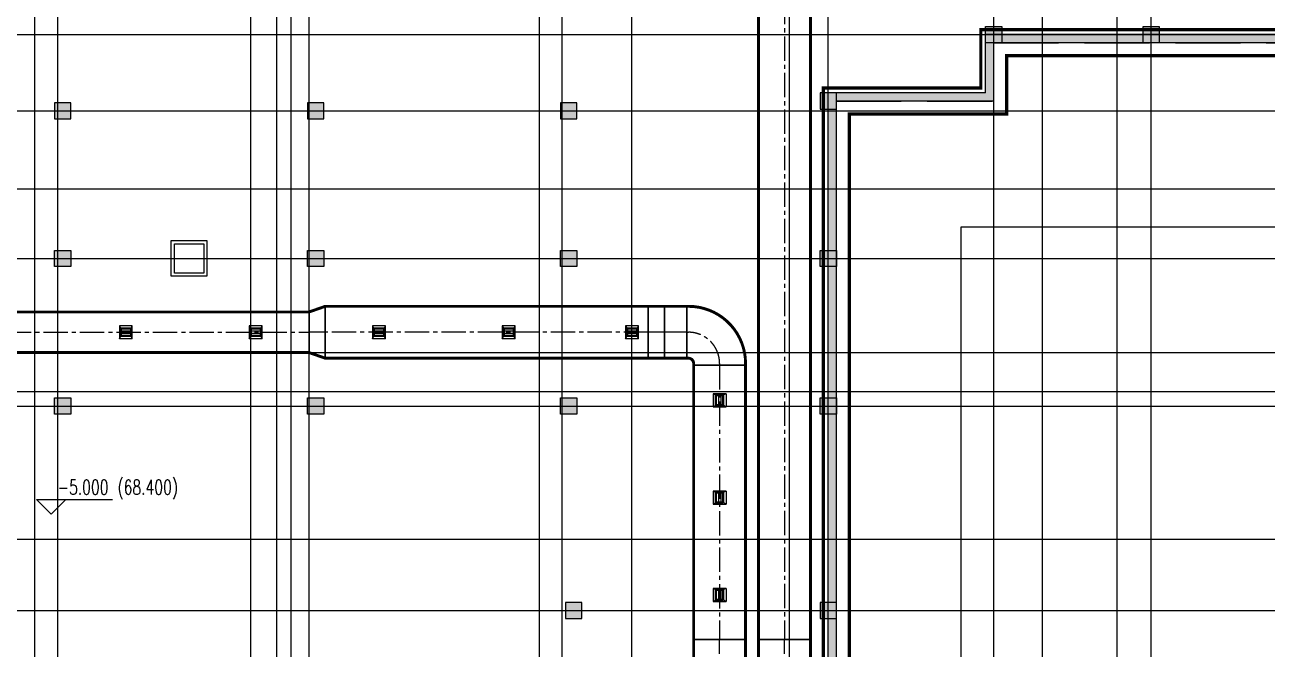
# Model space of a CAD drawing. Extents: x 369444 to 684549, y -549309 to 575337.
# Drawn here: x 505762 to 544050, y 127965 to 147207 of the extents above; entities that cross this region are included whole.
import ezdxf

# ---------------------------------------------------------------- set-up
doc = ezdxf.new("R2010")
doc.units = 0
doc.header["$LTSCALE"] = 1000
doc.header["$MEASUREMENT"] = 0
doc.linetypes.add('CENTER2', pattern=[1.125, 0.75, -0.125, 0.125, -0.125])
doc.linetypes.add('DASH', pattern=[0.35, 0.25, -0.1])
for name, color, linetype in [('COLUMN', 9, 'Continuous'), ('DOTE', 1, 'Continuous'), ('DUCT-排烟中心线', 5, 'CENTER2'), ('DUCT-排烟法兰', 4, 'Continuous'), ('DUCT-排烟管', 2, 'Continuous'), ('DUCT-排烟管端线', 4, 'Continuous'), ('HS-A-轮廓线-地下室', 3, 'DASH'), ('PUB_HATCH', 8, 'Continuous'), ('WALL', 9, 'Continuous'), ('景观场地标高', 4, 'Continuous'), ('车库集水坑', 60, 'Continuous'), ('防火分区线', 7, 'Continuous'), ('风管标注', 3, 'Continuous')]:
    doc.layers.add(name, color=color, linetype=linetype)
doc.layers.add('不要动图层', color=140, linetype='Continuous', plot=False)
doc.styles.add('_TCH_DIM', font='SIMPLEX', dxfattribs={"bigfont": 'GBCBIG'})

# ---------------------------------------------------------------- blocks, each defined once
blk = doc.blocks.new('column500')
h = blk.add_hatch(color=0)
h.dxf.hatch_style = 1
h.paths.add_polyline_path([(-216381, -381440), (-215881, -381440), (-215881, -380940), (-216381, -380940)])
at = {"color": 0}
blk.add_lwpolyline([(-216381, -381440), (-215881, -381440), (-215881, -380940), (-216381, -380940)], close=True, dxfattribs=at)
blk = doc.blocks.new('56154dghgh')
at = {"layer": '车库集水坑', "lineweight": -2}
for points in [[(525097111, 3952329891), (525098211, 3952329891), (525098211, 3952328791), (525097111, 3952328791)], [(525097211, 3952329791), (525098111, 3952329791), (525098111, 3952328891), (525097211, 3952328891)]]:
    blk.add_lwpolyline(points, close=True, dxfattribs=at)
blk = doc.blocks.new('N-风管')
at = {"color": 0}
for p, q in [((38489344630.840042, 3905232405.368692, 2600), (38489344678.840042, 3905232316.479804, 2600)), ((38489345030.840042, 3905232405.368692, 2600), (38489344630.840042, 3905232405.368692, 2600)), ((38489344630.840042, 3905232405.368692, 2600), (38489344630.840042, 3905232005.368692, 2600)), ((38489344630.840042, 3905232005.368692, 2600), (38489344678.840042, 3905232094.257581, 2600)), ((38489344990.840042, 3905232242.405729, 2600), (38489344678.840042, 3905232242.405729, 2600)), ((38489344990.840042, 3905232168.331656, 2600), (38489344678.840042, 3905232168.331656, 2600)), ((38489344990.840042, 3905232316.479804, 2600), (38489345030.840042, 3905232405.368692, 2600)), ((38489345030.840042, 3905232005.368692, 2600), (38489344990.840042, 3905232094.257581, 2600)), ((38489345030.840042, 3905232005.368692, 2600), (38489345030.840042, 3905232405.368692, 2600)), ((38489348630.840042, 3905232405.368692, 2600), (38489348678.840042, 3905232316.479804, 2600)), ((38489349030.840042, 3905232405.368692, 2600), (38489348630.840042, 3905232405.368692, 2600)), ((38489348630.840042, 3905232405.368692, 2600), (38489348630.840042, 3905232005.368692, 2600)), ((38489348630.840042, 3905232005.368692, 2600), (38489348678.840042, 3905232094.257581, 2600)), ((38489348990.840042, 3905232242.405729, 2600), (38489348678.840042, 3905232242.405729, 2600)), ((38489348990.840042, 3905232168.331656, 2600), (38489348678.840042, 3905232168.331656, 2600)), ((38489348990.840042, 3905232316.479804, 2600), (38489349030.840042, 3905232405.368692, 2600)), ((38489349030.840042, 3905232005.368692, 2600), (38489348990.840042, 3905232094.257581, 2600)), ((38489349030.840042, 3905232005.368692, 2600), (38489349030.840042, 3905232405.368692, 2600)), ((38489352430.840042, 3905232405.368692, 2600), (38489352478.840042, 3905232316.479804, 2600)), ((38489352830.840042, 3905232405.368692, 2600), (38489352430.840042, 3905232405.368692, 2600)), ((38489352430.840042, 3905232405.368692, 2600), (38489352430.840042, 3905232005.368692, 2600)), ((38489352430.840042, 3905232005.368692, 2600), (38489352478.840042, 3905232094.257581, 2600)), ((38489352790.840042, 3905232242.405729, 2600), (38489352478.840042, 3905232242.405729, 2600)), ((38489352790.840042, 3905232168.331656, 2600), (38489352478.840042, 3905232168.331656, 2600)), ((38489352790.840042, 3905232316.479804, 2600), (38489352830.840042, 3905232405.368692, 2600)), ((38489352830.840042, 3905232005.368692, 2600), (38489352790.840042, 3905232094.257581, 2600)), ((38489352830.840042, 3905232005.368692, 2600), (38489352830.840042, 3905232405.368692, 2600)), ((38489356430.840042, 3905232405.368692, 2600), (38489356478.840042, 3905232316.479804, 2600)), ((38489356830.840042, 3905232405.368692, 2600), (38489356430.840042, 3905232405.368692, 2600)), ((38489356430.840042, 3905232405.368692, 2600), (38489356430.840042, 3905232005.368692, 2600)), ((38489356430.840042, 3905232005.368692, 2600), (38489356478.840042, 3905232094.257581, 2600)), ((38489356790.840042, 3905232242.405729, 2600), (38489356478.840042, 3905232242.405729, 2600)), ((38489356790.840042, 3905232168.331656, 2600), (38489356478.840042, 3905232168.331656, 2600)), ((38489356790.840042, 3905232316.479804, 2600), (38489356830.840042, 3905232405.368692, 2600)), ((38489356830.840042, 3905232005.368692, 2600), (38489356790.840042, 3905232094.257581, 2600)), ((38489356830.840042, 3905232005.368692, 2600), (38489356830.840042, 3905232405.368692, 2600)), ((38489360230.840042, 3905232405.368692, 2600), (38489360278.840042, 3905232316.479804, 2600)), ((38489360630.840042, 3905232405.368692, 2600), (38489360230.840042, 3905232405.368692, 2600)), ((38489360230.840042, 3905232405.368692, 2600), (38489360230.840042, 3905232005.368692, 2600)), ((38489360230.840042, 3905232005.368692, 2600), (38489360278.840042, 3905232094.257581, 2600)), ((38489360590.840042, 3905232242.405729, 2600), (38489360278.840042, 3905232242.405729, 2600)), ((38489360590.840042, 3905232168.331656, 2600), (38489360278.840042, 3905232168.331656, 2600)), ((38489360590.840042, 3905232316.479804, 2600), (38489360630.840042, 3905232405.368692, 2600)), ((38489360630.840042, 3905232005.368692, 2600), (38489360590.840042, 3905232094.257581, 2600)), ((38489360630.840042, 3905232005.368692, 2600), (38489360630.840042, 3905232405.368692, 2600)), ((38489363019.46537, 3905230265.368544, 2600), (38489362930.576477, 3905230305.368544, 2600)), ((38489362930.576477, 3905230305.368544, 2600), (38489362930.576477, 3905229905.368544, 2600)), ((38489363330.576477, 3905230305.368544, 2600), (38489362930.576477, 3905230305.368544, 2600)), ((38489363093.539436, 3905230265.368544, 2600), (38489363093.539436, 3905229953.368544, 2600)), ((38489363167.613533, 3905230265.368544, 2600), (38489363167.613533, 3905229953.368544, 2600)), ((38489363330.576477, 3905230305.368544, 2600), (38489363241.687599, 3905230265.368544, 2600)), ((38489362930.576477, 3905229905.368544, 2600), (38489363019.46537, 3905229953.368544, 2600)), ((38489362930.576477, 3905229905.368544, 2600), (38489363330.576477, 3905229905.368544, 2600)), ((38489363330.576477, 3905229905.368544, 2600), (38489363241.687599, 3905229953.368544, 2600)), ((38489363019.46537, 3905227265.368544, 2600), (38489362930.576477, 3905227305.368544, 2600)), ((38489362930.576477, 3905227305.368544, 2600), (38489362930.576477, 3905226905.368544, 2600)), ((38489363330.576477, 3905227305.368544, 2600), (38489362930.576477, 3905227305.368544, 2600)), ((38489363093.539436, 3905227265.368544, 2600), (38489363093.539436, 3905226953.368544, 2600)), ((38489363167.613533, 3905227265.368544, 2600), (38489363167.613533, 3905226953.368544, 2600)), ((38489363330.576477, 3905227305.368544, 2600), (38489363241.687599, 3905227265.368544, 2600)), ((38489362930.576477, 3905226905.368544, 2600), (38489363019.46537, 3905226953.368544, 2600)), ((38489362930.576477, 3905226905.368544, 2600), (38489363330.576477, 3905226905.368544, 2600)), ((38489363330.576477, 3905226905.368544, 2600), (38489363241.687599, 3905226953.368544, 2600)), ((38489363019.46537, 3905224265.368544, 2600), (38489362930.576477, 3905224305.368544, 2600)), ((38489362930.576477, 3905224305.368544, 2600), (38489362930.576477, 3905223905.368544, 2600)), ((38489363330.576477, 3905224305.368544, 2600), (38489362930.576477, 3905224305.368544, 2600)), ((38489363093.539436, 3905224265.368544, 2600), (38489363093.539436, 3905223953.368544, 2600)), ((38489363167.613533, 3905224265.368544, 2600), (38489363167.613533, 3905223953.368544, 2600)), ((38489363330.576477, 3905224305.368544, 2600), (38489363241.687599, 3905224265.368544, 2600)), ((38489362930.576477, 3905223905.368544, 2600), (38489363019.46537, 3905223953.368544, 2600)), ((38489362930.576477, 3905223905.368544, 2600), (38489363330.576477, 3905223905.368544, 2600)), ((38489363330.576477, 3905223905.368544, 2600), (38489363241.687599, 3905223953.368544, 2600))]:
    blk.add_line(p, q, dxfattribs=at)
at = {"color": 0, "lineweight": 40}
for p, q in [((38489344678.840042, 3905232316.479804, 2600), (38489344678.840042, 3905232094.257581, 2600)), ((38489344678.840042, 3905232316.479804, 2600), (38489344990.840042, 3905232316.479804, 2600)), ((38489344678.840042, 3905232094.257581, 2600), (38489344990.840042, 3905232094.257581, 2600)), ((38489344990.840042, 3905232094.257581, 2600), (38489344990.840042, 3905232316.479804, 2600)), ((38489348678.840042, 3905232316.479804, 2600), (38489348678.840042, 3905232094.257581, 2600)), ((38489348678.840042, 3905232316.479804, 2600), (38489348990.840042, 3905232316.479804, 2600)), ((38489348678.840042, 3905232094.257581, 2600), (38489348990.840042, 3905232094.257581, 2600)), ((38489348990.840042, 3905232094.257581, 2600), (38489348990.840042, 3905232316.479804, 2600)), ((38489352478.840042, 3905232316.479804, 2600), (38489352478.840042, 3905232094.257581, 2600)), ((38489352478.840042, 3905232316.479804, 2600), (38489352790.840042, 3905232316.479804, 2600)), ((38489352478.840042, 3905232094.257581, 2600), (38489352790.840042, 3905232094.257581, 2600)), ((38489352790.840042, 3905232094.257581, 2600), (38489352790.840042, 3905232316.479804, 2600)), ((38489356478.840042, 3905232316.479804, 2600), (38489356478.840042, 3905232094.257581, 2600)), ((38489356478.840042, 3905232316.479804, 2600), (38489356790.840042, 3905232316.479804, 2600)), ((38489356478.840042, 3905232094.257581, 2600), (38489356790.840042, 3905232094.257581, 2600)), ((38489356790.840042, 3905232094.257581, 2600), (38489356790.840042, 3905232316.479804, 2600)), ((38489360278.840042, 3905232316.479804, 2600), (38489360278.840042, 3905232094.257581, 2600)), ((38489360278.840042, 3905232316.479804, 2600), (38489360590.840042, 3905232316.479804, 2600)), ((38489360278.840042, 3905232094.257581, 2600), (38489360590.840042, 3905232094.257581, 2600)), ((38489360590.840042, 3905232094.257581, 2600), (38489360590.840042, 3905232316.479804, 2600)), ((38489363241.687599, 3905230265.368544, 2600), (38489363019.46537, 3905230265.368544, 2600)), ((38489363019.46537, 3905229953.368544, 2600), (38489363019.46537, 3905230265.368544, 2600)), ((38489363241.687599, 3905229953.368544, 2600), (38489363241.687599, 3905230265.368544, 2600)), ((38489363019.46537, 3905229953.368544, 2600), (38489363241.687599, 3905229953.368544, 2600)), ((38489363241.687599, 3905227265.368544, 2600), (38489363019.46537, 3905227265.368544, 2600)), ((38489363019.46537, 3905226953.368544, 2600), (38489363019.46537, 3905227265.368544, 2600)), ((38489363241.687599, 3905226953.368544, 2600), (38489363241.687599, 3905227265.368544, 2600)), ((38489363019.46537, 3905226953.368544, 2600), (38489363241.687599, 3905226953.368544, 2600)), ((38489363241.687599, 3905224265.368544, 2600), (38489363019.46537, 3905224265.368544, 2600)), ((38489363019.46537, 3905223953.368544, 2600), (38489363019.46537, 3905224265.368544, 2600)), ((38489363241.687599, 3905223953.368544, 2600), (38489363241.687599, 3905224265.368544, 2600)), ((38489363019.46537, 3905223953.368544, 2600), (38489363241.687599, 3905223953.368544, 2600))]:
    blk.add_line(p, q, dxfattribs=at)
at = {"color": 0, "linetype": 'Continuous'}
for p, q in [((38489345030.840042, 3905232005.368692, 2600), (38489344630.840042, 3905232005.368692, 2600)), ((38489349030.840042, 3905232005.368692, 2600), (38489348630.840042, 3905232005.368692, 2600)), ((38489352830.840042, 3905232005.368692, 2600), (38489352430.840042, 3905232005.368692, 2600)), ((38489356830.840042, 3905232005.368692, 2600), (38489356430.840042, 3905232005.368692, 2600)), ((38489360630.840042, 3905232005.368692, 2600), (38489360230.840042, 3905232005.368692, 2600)), ((38489363330.576477, 3905230305.368544, 2600), (38489363330.576477, 3905229905.368544, 2600)), ((38489363330.576477, 3905227305.368544, 2600), (38489363330.576477, 3905226905.368544, 2600)), ((38489363330.576477, 3905224305.368544, 2600), (38489363330.576477, 3905223905.368544, 2600))]:
    blk.add_line(p, q, dxfattribs=at)
at = {"layer": 'DUCT-排烟中心线', "color": 0}
for p, q in [((38489365130.576477, 3905242448.3), (38489365130.576477, 3905222740.815687)), ((38489338916.663528, 3905232205.368692), (38489350476.661636, 3905232205.368679)), ((38489350976.861633, 3905232205.368692), (38489350476.861633, 3905232205.368679)), ((38489360931.227272, 3905232205.368986), (38489350977.061638, 3905232205.368692)), ((38489361431.427269, 3905232205.368692), (38489360931.427269, 3905232205.368986)), ((38489362120.376343, 3905232205.368799), (38489361431.627274, 3905232205.368692)), ((38489362120.57634, 3905232205.368799), (38489362170.57634, 3905232205.368806)), ((38489363130.576477, 3905231245.368806), (38489363130.576477, 3905231195.368806)), ((38489363130.576477, 3905231195.168807), (38489363130.576477, 3905222740.815687)), ((38489363130.664551, 3905217795.528043), (38489363130.576477, 3905222740.815687)), ((38489365130.664551, 3905217795.528043), (38489365130.576477, 3905222740.815687))]:
    blk.add_line(p, q, dxfattribs=at)
blk.add_arc((38489362170.576477, 3905231245.368806), 960, 0.0000000285, 90.0000086445, dxfattribs=at)
at = {"layer": 'DUCT-排烟法兰', "color": 0}
for p, q in [((38489350476.761627, 3905231550.368679), (38489350476.761627, 3905232860.368679)), ((38489350976.961639, 3905233045.368692), (38489350976.961639, 3905231365.368692)), ((38489360931.327271, 3905233045.368986), (38489360931.327271, 3905231365.368986)), ((38489361431.527267, 3905231365.368692), (38489361431.527267, 3905233045.368692)), ((38489362120.476341, 3905233045.368799), (38489362120.476341, 3905231365.368799)), ((38489362290.576477, 3905231195.268806), (38489363970.576477, 3905231195.268806))]:
    blk.add_line(p, q, dxfattribs=at)
at = {"layer": 'DUCT-排烟管', "color": 0, "const_width": 90}
for points in [[(38489364330.576477, 3905242448.3), (38489364330.576477, 3905222740.815687)], [(38489365930.576477, 3905222740.815687), (38489365930.576477, 3905242448.3)], [(38489350476.661636, 3905232830.368679), (38489338916.663528, 3905232830.368692)], [(38489350976.86161, 3905233005.368692), (38489350476.861618, 3905232830.368679)], [(38489360931.227249, 3905233005.368986), (38489350977.061607, 3905233005.368692)], [(38489361431.427147, 3905233005.368692), (38489360931.427147, 3905233005.368986)], [(38489362120.376221, 3905233005.368799), (38489361431.627136, 3905233005.368692)], [(38489362120.576218, 3905233005.368799), (38489362170.576218, 3905233005.368806)], [(38489338916.663528, 3905231580.368692), (38489350476.661636, 3905231580.368679)], [(38489350976.861656, 3905231405.368692), (38489350476.861649, 3905231580.368679)], [(38489350977.061661, 3905231405.368692), (38489360931.227287, 3905231405.368986)], [(38489361431.427391, 3905231405.368692), (38489360931.427391, 3905231405.368986)], [(38489361431.627388, 3905231405.368692), (38489362120.376457, 3905231405.368799)], [(38489362170.576462, 3905231405.368806), (38489362120.576462, 3905231405.368799)], [(38489362330.576477, 3905231195.368806), (38489362330.576477, 3905231245.368806)], [(38489363930.576477, 3905231245.368806), (38489363930.576477, 3905231195.368806)], [(38489362330.576477, 3905231195.168807), (38489362330.576477, 3905222740.815687)], [(38489363930.576477, 3905222740.815687), (38489363930.576477, 3905231195.168807)], [(38489362330.576477, 3905222740.80144), (38489362330.664551, 3905217795.513797)], [(38489363930.664551, 3905217795.54229), (38489363930.576477, 3905222740.829933)], [(38489364330.576477, 3905222740.80144), (38489364330.664551, 3905217795.513797)], [(38489365930.664551, 3905217795.54229), (38489365930.576477, 3905222740.829933)]]:
    blk.add_lwpolyline(points, dxfattribs=at)
at = {"layer": 'DUCT-排烟管', "color": 0, "extrusion": (0, 0, -1), "const_width": 90}
for points in [[(-38489362170.576218, 3905233005.368806, 0.4142136042), (-38489363930.576477, 3905231245.368806)], [(-38489362170.576462, 3905231405.368806, 0.4142136034), (-38489362330.576477, 3905231245.368806)]]:
    blk.add_lwpolyline(points, format="xyb", dxfattribs=at)
at = {"layer": 'DUCT-排烟管端线', "color": 0}
for p, q in [((38489350476.661636, 3905231580.368679), (38489350476.661636, 3905232830.368679)), ((38489350476.861618, 3905232830.368679), (38489350476.861649, 3905231580.368679)), ((38489350976.861656, 3905231405.368692), (38489350976.86161, 3905233005.368692)), ((38489350977.061607, 3905233005.368692), (38489350977.061661, 3905231405.368692)), ((38489360931.227287, 3905231405.368986), (38489360931.227249, 3905233005.368986)), ((38489360931.427147, 3905233005.368986), (38489360931.427391, 3905231405.368986)), ((38489361431.427391, 3905231405.368692), (38489361431.427147, 3905233005.368692)), ((38489361431.627136, 3905233005.368692), (38489361431.627388, 3905231405.368692)), ((38489362120.376457, 3905231405.368799), (38489362120.376221, 3905233005.368799)), ((38489362120.576218, 3905233005.368799), (38489362120.576462, 3905231405.368799)), ((38489363930.576477, 3905231195.368806), (38489362330.576477, 3905231195.368806)), ((38489363930.576477, 3905231195.168807), (38489362330.576477, 3905231195.168807)), ((38489363930.576477, 3905222740.829933), (38489362330.576477, 3905222740.80144)), ((38489362330.576477, 3905222740.815687), (38489363930.576477, 3905222740.815687)), ((38489365930.576477, 3905222740.829933), (38489364330.576477, 3905222740.80144)), ((38489364330.576477, 3905222740.815687), (38489365930.576477, 3905222740.815687))]:
    blk.add_line(p, q, dxfattribs=at)

msp = doc.modelspace()

# ---------------------------------------------------------------- hatches: boundary and pattern name
at = {"layer": 'PUB_HATCH', "linetype": 'ByBlock'}
for points in [[(535374.5, 145107), (535624.5, 144857), (535624.5, 146657), (535374.5, 146907)], [(556474.5, 146657), (556474.5, 146907), (535374.5, 146907), (535624.5, 146657)], [(535624.5, 144857), (535374.5, 145107), (530524.5, 145107), (530774.5, 144857)], [(530524.5, 123807), (530774.5, 123807), (530774.5, 144857), (530524.5, 145107)]]:
    msp.add_hatch(color=256, dxfattribs=at).paths.add_polyline_path(points)

# ---------------------------------------------------------------- linework, layer by layer
at = {"layer": 'DOTE', "color": 8}
for p, q in [((506774.5, 59364.2), (506774.5, 476704.8)), ((513524.5, 59364.2), (513524.5, 476704.8)), ((514524.5, 59364.2), (514524.5, 476704.8)), ((521624.5, 59364.2), (521624.5, 476704.8)), ((522324.5, 59364.2), (522324.5, 476704.8)), ((524474.5, 59364.2), (524474.5, 476704.8)), ((529324.5, 59364.2), (529324.5, 476704.8)), ((537124.5, 59364.2), (537124.5, 476704.8)), ((539424.5, 59364.2), (539424.5, 476704.8)), ((540474.5, 59364.2), (540474.5, 476704.8)), ((506074.5, 59364.2), (506074.5, 261807)), ((512724.5, 59364.2), (512724.5, 261807)), ((513974.5, 59364.2), (513974.5, 261807)), ((530524.5, 59364.2), (530524.5, 261807)), ((535624.5, 59364.2), (535624.5, 261807))]:
    msp.add_line(p, q, dxfattribs=at)
at = {"layer": 'DOTE', "color": 8, "lineweight": -2}
for p, q in [((377844.4, 146907), (624570.9, 146907)), ((377844.4, 144557), (624570.9, 144557)), ((377844.4, 142157), (624570.9, 142157)), ((377844.4, 140007), (624570.9, 140007)), ((377844.4, 137107), (624570.9, 137107)), ((377844.4, 135907), (624570.9, 135907)), ((377844.4, 135457), (624570.9, 135457)), ((377844.4, 131357), (624570.9, 131357)), ((377844.4, 129157), (624570.9, 129157))]:
    msp.add_line(p, q, dxfattribs=at)
at = {"layer": 'HS-A-轮廓线-地下室', "lineweight": -2, "ltscale": 8}
msp.add_lwpolyline([(457624.5, 64907), (486824.5, 64907), (486824.5, 67457), (486824.5, 67457), (526874.5, 67457), (526874.5, 72157), (526374.5, 72157), (526374.5, 81778.3), (530774.5, 81778.3), (530774.5, 81778.3), (530774.5, 144857), (535624.5, 144857), (535624.5, 146657), (535624.5, 146657), (535624.5, 146657), (572974.5, 146657)], dxfattribs=at)
at = {"layer": 'WALL', "linetype": 'ByBlock'}
for p, q in [((535374.5, 145107), (535374.5, 146907)), ((556474.5, 146907), (535374.5, 146907)), ((535624.5, 144857), (535624.5, 146657)), ((556474.5, 146657), (535624.5, 146657)), ((535374.5, 145107), (530524.5, 145107)), ((530524.5, 123807), (530524.5, 145107)), ((535624.5, 144857), (530774.5, 144857)), ((530774.5, 123807), (530774.5, 144857))]:
    msp.add_line(p, q, dxfattribs=at)
at = {"layer": '不要动图层'}
msp.add_lwpolyline([(374141.4, 480401.6), (608632.4, 480035.6), (630599.4, 458002.6), (630103.6, 140971.4), (534606.6, 140971.5), (534606.6, 44667.5), (383961.4, 44901.6), (384134.4, 155731.6), (384114.4, 173450.6), (374190.4, 173466.6), (373839.4, 234426.6), (373748.4, 250410.6), (374011.4, 393904.6)], close=True, dxfattribs=at)
at = {"layer": '景观场地标高'}
for p, q in [((506570.4, 132125.8), (506120.4, 132575.8)), ((506120.4, 132575.8), (508467.9, 132575.8)), ((506570.4, 132125.8), (507020.4, 132575.8))]:
    msp.add_line(p, q, dxfattribs=at)
at = {"layer": '防火分区线', "color": 130, "linetype": 'DASH', "ltscale": 8, "const_width": 100}
for points in [[(556074.5, 147057), (535224.5, 147057), (535224.5, 145257), (530374.5, 145257), (530374.5, 119507), (526474.5, 119507), (526474.5, 117607), (524674.5, 117607), (524674.5, 118407), (520874.5, 118407), (520874.5, 117807), (515474.5, 117807), (515474.5, 124407), (514874.5, 124407), (514874.5, 127207), (506774.5, 127207), (506774.5, 123607), (509174.5, 123607), (509574.5, 123607), (509574.5, 122007), (508774.5, 122007), (508774.5, 119707), (501274.5, 119707)], [(556874.5, 146257), (536024.5, 146257), (536024.5, 144457), (531174.5, 144457), (531174.5, 118707), (527274.5, 118707), (527274.5, 116807), (523874.5, 116807), (523874.5, 117607), (521674.5, 117607), (521674.5, 117007), (514674.5, 117007), (514674.5, 123607), (514074.5, 123607), (514074.5, 126407), (507574.5, 126407), (507574.5, 124407), (509174.5, 124407), (510374.5, 124407), (510374.5, 121207), (509574.5, 121207), (509574.5, 118907), (502074.5, 118907)]]:
    msp.add_lwpolyline(points, dxfattribs=at)

# ---------------------------------------------------------------- block references
at = {"layer": 'COLUMN', "color": 8, "xscale": -1, "rotation": 270}
for p in [(916814.4, 363037.9), (921664.4, 363037.9), (888114.4, 356137.9), (895914.4, 356137.9), (903714.4, 356137.9), (911714.4, 356137.9), (888114.4, 351587.9), (895914.4, 351587.9), (903714.4, 351587.9), (911714.4, 351587.9)]:
    msp.add_blockref('column500', p, dxfattribs=at)
at = {"layer": 'COLUMN', "color": 8, "rotation": 270}
for p in [(888114.4, -71573.9), (895914.4, -71573.9), (903714.4, -71573.9), (911714.4, -71273.9), (903864.4, -86973.9), (911714.4, -86973.9)]:
    msp.add_blockref('column500', p, dxfattribs=at)
at = {"layer": '车库集水坑', "lineweight": -2}
msp.add_blockref('56154dghgh', (-524586836.4, -3952189334.5, 96.7), dxfattribs=at)
at = {"layer": '风管标注', "color": 8}
msp.add_blockref('N-风管', (-38488835956.2, -3905094473.4), dxfattribs=at)

# ---------------------------------------------------------------- texts
at = {"layer": '景观场地标高', "color": 7, "style": '_TCH_DIM', "width": 0.705882}
for s, p in [('(68.400)', (508617.9, 132733.3)), ('-5.000', (506772.9, 132733.3))]:
    msp.add_text(s, height=446.25, dxfattribs=at).set_placement(p)

doc.saveas('drawing.dxf')
